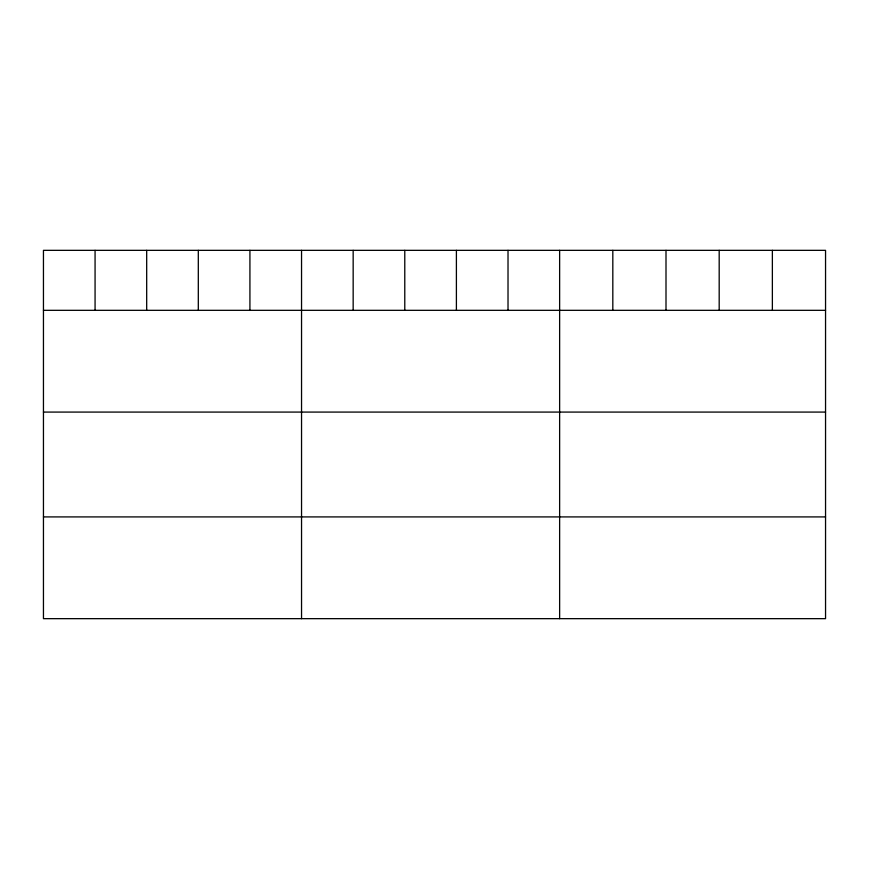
<?xml version="1.0" encoding="UTF-8"?>
<svg xmlns="http://www.w3.org/2000/svg" width="869" height="869" viewBox="0 0 869 869"><rect width="100%" height="100%" fill="white"/><g stroke="black" fill="none" stroke-linecap="round" stroke-linejoin="round"><path stroke-width="1.3" d="M825.55 310.32L825.55 618.663L43.45 618.663L43.45 250.337L825.55 250.337L825.55 310.32L43.45 310.32M43.45 412.08L825.55 412.08M43.45 516.914L825.55 516.914M772.367 250.337L772.367 310.32M719.184 250.337L719.184 310.32M666.002 250.337L666.002 310.32M612.819 250.337L612.819 310.32M559.636 250.337L559.636 618.663M508.017 250.337L508.017 310.32M456.399 250.337L456.399 310.32M404.78 250.337L404.78 310.32M353.162 250.337L353.162 310.32M301.543 250.337L301.543 618.663M249.924 250.337L249.924 310.32M198.306 250.337L198.306 310.32M146.687 250.337L146.687 310.32M95.069 250.337L95.069 310.32"/></g></svg>
